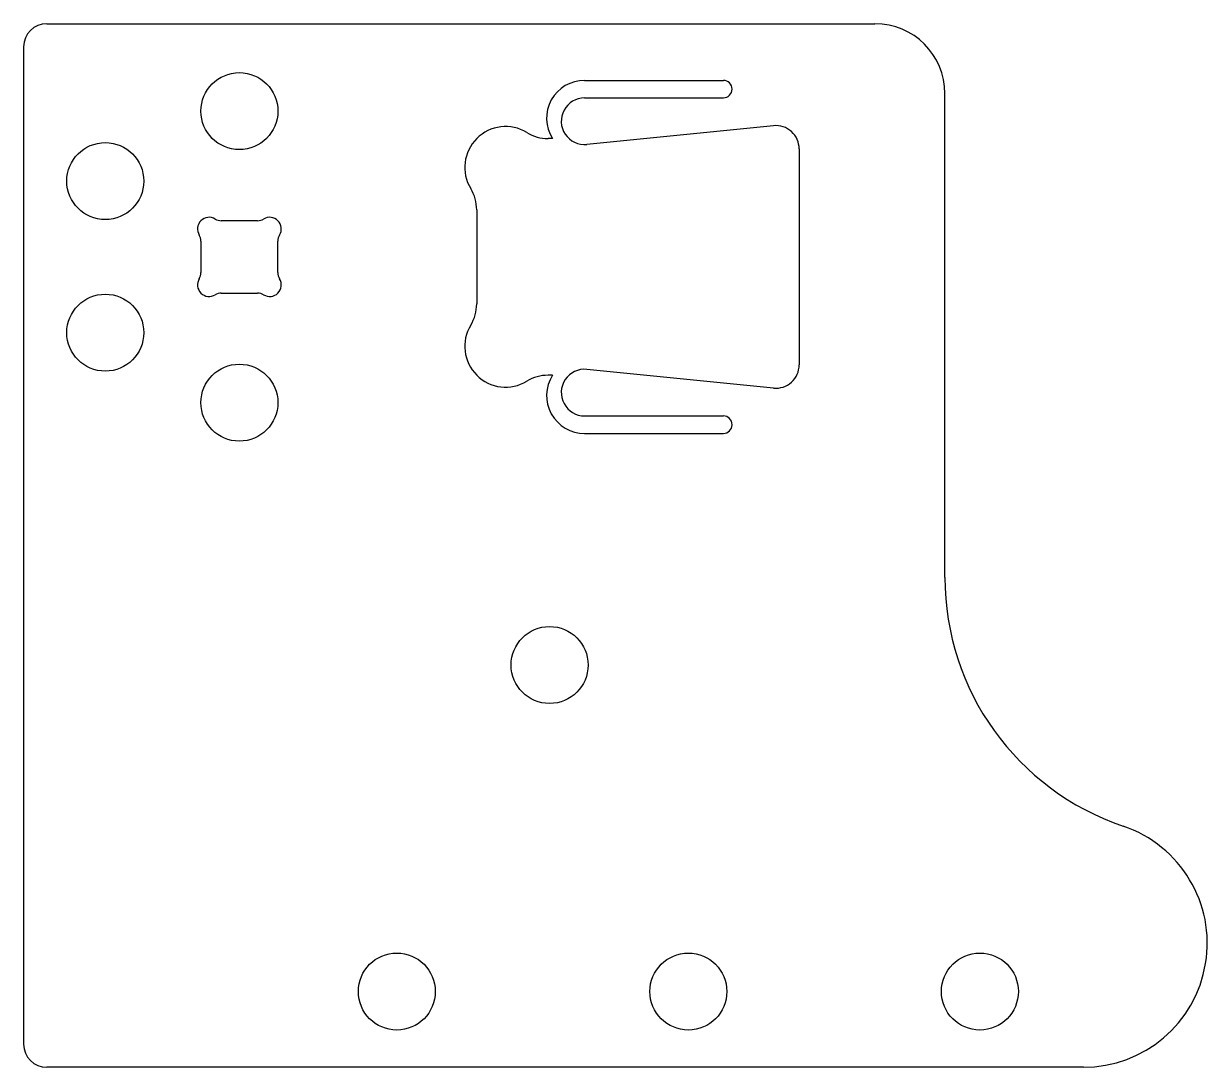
# Model space of a CAD drawing. Extents: x -176 to 27, y -139 to 40.
import ezdxf

# ---------------------------------------------------------------- set-up
doc = ezdxf.new("R2010")
doc.units = 0
doc.header["$MEASUREMENT"] = 0
doc.layers.add('SKETCH', color=7, linetype='CONTINUOUS')

msp = doc.modelspace()

# ---------------------------------------------------------------- linework, layer by layer
at = {"layer": 'SKETCH'}
for p, q in [((-171.55, 40), (-29.55, 40)), ((-175.55, 36), (-175.55, -135)), ((-79.35, 30.28), (-55.55, 30.28)), ((-79.35, 27.28), (-55.55, 27.28)), ((-17.55, -55), (-17.55, 28)), ((-46.95, 22.5), (-78.95, 19.3)), ((-84.85, 20.3), (-85.6, 20.3)), ((-42.55, 18.52), (-42.55, -18.52)), ((-135.44, 6.2), (-141.65, 6.2)), ((-97.85, 8.06), (-97.85, -8.06)), ((-145.15, 2.7), (-145.15, -2.7)), ((-131.95, -2.7), (-131.95, 2.7)), ((-141.65, -6.2), (-135.44, -6.2)), ((-84.85, -20.3), (-85.6, -20.3)), ((-46.95, -22.5), (-78.95, -19.3)), ((-79.35, -27.28), (-55.55, -27.28)), ((-79.35, -30.28), (-55.55, -30.28)), ((6.2, -139), (-171.55, -139))]:
    msp.add_line(p, q, dxfattribs=at)
for centre in [(-138.55, 25), (-161.55, 13), (-161.55, -13), (-138.55, -25), (-85.35, -70), (-111.55, -126), (-61.55, -126), (-11.55, -126)]:
    msp.add_circle(centre, 6.6, dxfattribs=at)
for centre, radius, start, end in [((-171.55, 36), 4, 90, 180), ((-29.55, 28), 12, 0, 90), ((-79.35, 23.77), 6.51, 90, 212.2819), ((-55.55, 28.78), 1.5, 270, 90), ((-79.35, 23.28), 4, 90, 275.7186), ((-92.9, 15.35), 7, 58.6, 211.3997), ((-46.55, 18.52), 4, 0, 95.7186), ((-85.6, 27.3), 7, 238.6003, 270), ((-104.85, 8.06), 7, 0, 31.4), ((-143.73, 4.79), 2, 58.6, 211.3997), ((-141.65, 8.2), 2, 238.6003, 270), ((-135.44, 8.2), 2, 270, 301.4), ((-133.36, 4.79), 2, 328.6, 121.3997), ((-147.15, 2.7), 2, 360, 31.4), ((-129.95, 2.7), 2, 148.6003, 180), ((-143.73, -4.79), 2, 148.6003, 301.4), ((-147.15, -2.7), 2, 328.6, 360), ((-133.36, -4.79), 2, 238.6003, 31.4), ((-129.95, -2.7), 2, 180, 211.3997), ((-141.65, -8.2), 2, 90, 121.3997), ((-135.44, -8.2), 2, 58.6, 90), ((-104.85, -8.06), 7, 328.6, 0), ((-92.9, -15.35), 7, 148.6003, 301.4), ((-85.6, -27.3), 7, 90, 121.3997), ((-79.35, -23.77), 6.51, 147.7181, 270), ((-79.35, -23.28), 4, 84.2814, 270), ((-46.55, -18.52), 4, 264.2814, 0), ((-55.55, -28.78), 1.5, 270, 90), ((27.45, -55), 45, 180, 251.2912), ((6.2, -117.75), 21.25, 270, 71.291), ((-171.55, -135), 4, 180, 270)]:
    msp.add_arc(centre, radius, start, end, dxfattribs=at)

doc.saveas('drawing.dxf')
